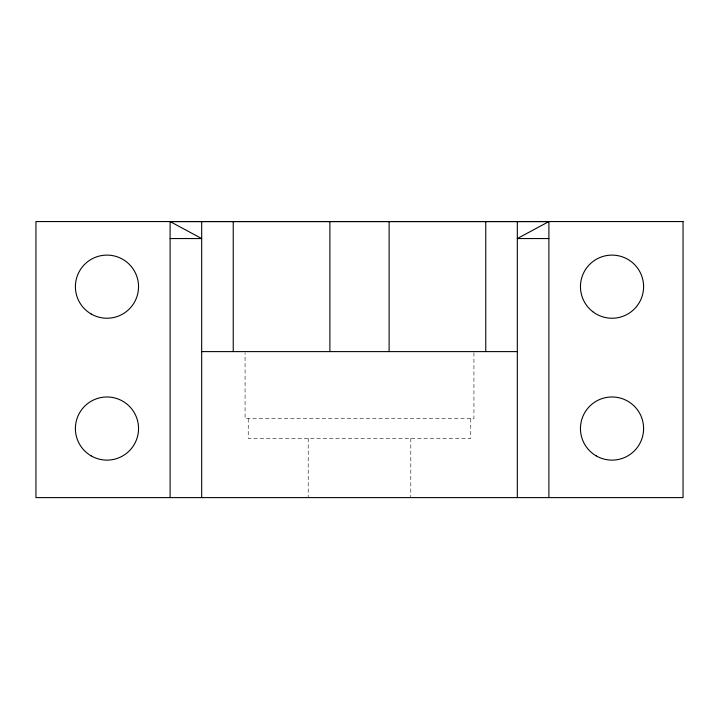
<?xml version="1.0" encoding="UTF-8"?>
<svg xmlns="http://www.w3.org/2000/svg" width="719" height="719" viewBox="0 0 719 719"><rect width="100%" height="100%" fill="white"/><g stroke="black" fill="none" stroke-linecap="round" stroke-linejoin="round"><path stroke-width="0.54" stroke-dasharray="3.6 2.7" d="M473.929 352.723L473.929 418.683L245.071 418.683L245.071 352.723M470.765 418.683L470.765 438.41L248.235 438.41L248.235 418.683M410.792 438.41L410.792 497.602M308.208 438.41L308.208 497.602"/><path stroke-width="1.08" d="M548.894 497.602L548.894 221.56L517.329 238.555L548.894 238.555M170.106 497.602L170.106 221.56L548.894 221.56M170.106 238.555L201.671 238.555L170.106 221.56M201.671 351.609L517.329 351.609M517.329 221.398L517.329 497.602M485.765 221.398L485.765 351.609M389.114 221.398L389.114 351.609M329.886 221.398L329.886 351.609M233.235 221.398L233.235 351.609M201.671 221.398L201.671 497.602M683.05 221.56L35.95 221.56L35.95 497.602L683.05 497.602L683.05 221.56M596.24 455.891A31.564 31.564 0 0 0 643.595 428.551A31.564 31.564 0 0 0 596.24 401.211A31.564 31.564 0 0 0 596.24 455.891M91.187 455.891A31.564 31.564 0 0 0 138.542 428.551A31.564 31.564 0 0 0 91.187 401.211A31.564 31.564 0 0 0 91.187 455.891M592.807 311.713A31.564 31.564 0 0 0 643.325 290.791A31.564 31.564 0 0 0 599.952 257.51A31.564 31.564 0 0 0 592.807 311.713M91.187 314.005A31.564 31.564 0 0 0 138.542 286.665A31.564 31.564 0 0 0 91.187 259.334A31.564 31.564 0 0 0 91.187 314.005"/></g></svg>
